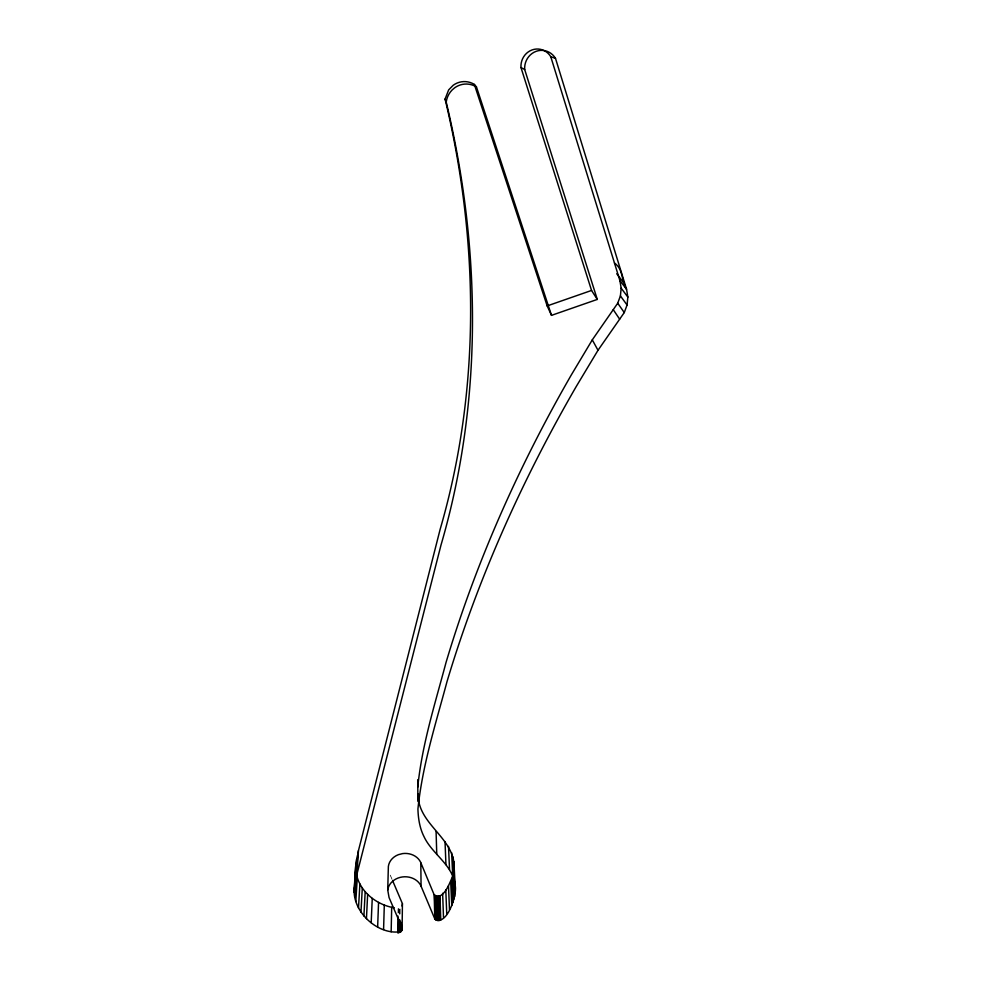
<?xml version="1.0" encoding="UTF-8"?>
<svg xmlns="http://www.w3.org/2000/svg" width="982" height="982" viewBox="0 0 982 982"><rect width="100%" height="100%" fill="white"/><g stroke="black" fill="none" stroke-linecap="round" stroke-linejoin="round"><path stroke-width="0.74" stroke-dasharray="4.91 3.68" d="M400.091 913.997L400.165 907.884L398.103 908.411L398.029 913.002M398.753 912.916L398.815 908.325M399.428 914.267L399.514 908.141M390.259 875.171L392.063 879.356"/><path stroke-width="1.47" d="M401.024 931.562L402.178 928.064L389.068 897.573L387.73 890.036A17.283 14.742 -2.1 0 1 402.387 876.951A17.283 14.742 -2.1 0 1 420.799 885.568L434.817 918.931C446.798 927.29 457.858 893.657 455.047 885.028C452.714 864.639 432.24 854.266 424.04 836.701C419.707 828.17 418.222 818.546 417.927 809.058C422.272 765.764 435.799 723.538 447.031 681.533A1462.235 1024.791 -32.9 0 1 576.299 386.417L598.001 350.279L624.27 312.558L627.068 305.009L627.854 297.067L626.553 289.236L555.493 58.343L550.779 56.735A17.038 16.142 -81.2 0 0 532.06 49.935A17.038 16.142 -81.2 0 0 520.976 67.525L524.683 69.501L597.289 299.424L551.503 315.357L476.466 86.956L474.343 84.415A20.352 19.53 -90 0 0 453.193 85.274L448.651 89.902L445.079 99.035A1014.431 824.745 40.4 0 1 440.182 529.175L358.442 850.682L355.68 866.345L354.146 890.011C353.287 913.039 378.942 935.723 401.024 931.562L401.122 922.393M401.478 931.071L401.54 924.958M401.834 930.519L401.883 925.94M402.092 929.929L402.424 903.673L392.653 880.756M399.858 932.36L400.018 920.122M400.472 932.004L400.582 922.822M397.747 932.9L397.992 916.059M398.483 932.814L398.667 919.042M399.195 932.63L399.355 920.392M391.155 931.795L391.695 907.319C374.866 903.563 359.277 890.711 356.221 873.158L354.698 896.959M387.73 890.036L388.369 866.394A16.817 14.435 -2 0 1 398.385 854.671L402.632 853.591A16.817 14.435 -2 0 1 420.542 862.049L434.044 894.504C443.005 902.446 450.677 880.952 452.997 875.109L454.138 898.874M383.581 929.488L384.306 905.06M377.653 926.799L378.549 902.421M371.184 922.712L372.252 898.407M366.446 918.661L367.636 894.43M363.917 915.973L365.181 891.791M360.959 912.131L362.297 888.023M358.491 908.031L359.903 884.009M354.146 890.011L356.982 874.005L358.442 850.682M355.803 901.501L357.288 877.601M354.183 892.331L355.68 866.345M354.907 883.051L356.429 859.532M356.147 878.485L357.632 855.064M417.755 787.147C421.953 744.835 435.1 703.566 446.024 662.506A1418.204 1004.844 -33.1 0 1 571.291 374.977L592.293 339.858L617.715 303.217L620.415 295.889L621.164 288.168L619.888 280.57L550.779 56.735M356.982 874.005L441.053 544.863A1052.704 850.031 40.2 0 0 446.209 102.054L445.079 99.035M402.092 906.079L402.424 903.673M474.343 84.415L547.17 305.918L591.545 290.451L597.289 299.424M391.695 907.319L394.248 907.761M454.126 864.946C452.469 836.578 417.325 823.53 418.148 793.702M614.462 263.004C623.582 269.399 621.201 280.815 626.553 289.236L619.888 280.57M616.733 273.757L623.3 282.227M621.164 288.168L627.854 297.067M620.415 295.889L627.068 305.009M617.715 303.217L624.27 312.558M613.247 309.649L619.654 319.187M592.293 339.858L598.001 350.279M547.17 305.918L551.503 315.357M520.976 67.525L591.545 290.451M355.717 868.628L356.049 871.648M453.868 861.545L455.304 888.501M453.033 857.053L455.157 893.141M453.635 875.846L454.654 896.591M451.622 852.671L452.739 875.969M451.99 878.411L453.107 902.237M450.689 881.627L451.769 905.527M448.504 846.398L449.535 869.573M448.492 885.752L449.498 909.737M445.018 841.562L445.951 864.626M445.791 889.655L446.736 913.726M442.637 893.301L443.496 917.446M439.985 895.829L440.771 920.024M439.396 896.112L440.169 920.318M438.77 896.308L439.519 920.515M438.119 896.406L438.844 920.625M436.082 831.594L436.769 854.45M437.456 896.431L438.168 920.637M436.794 896.357L437.493 920.564M436.168 896.185L436.843 920.404M435.566 895.94L436.229 920.146M435.038 895.609L435.689 919.815M434.572 895.216L435.21 919.41M434.191 894.749L434.817 918.931M420.812 862.883L421.069 886.415M417.731 779.769L417.915 801.508M476.466 86.956A21.027 20.18 -89.6 0 0 454.605 87.84L452.076 90.025A21.027 20.18 -89.6 0 0 446.209 102.054M524.683 69.501A17.602 16.682 -80.6 0 1 536.147 51.322A17.602 16.682 -80.6 0 1 555.493 58.343"/></g></svg>
